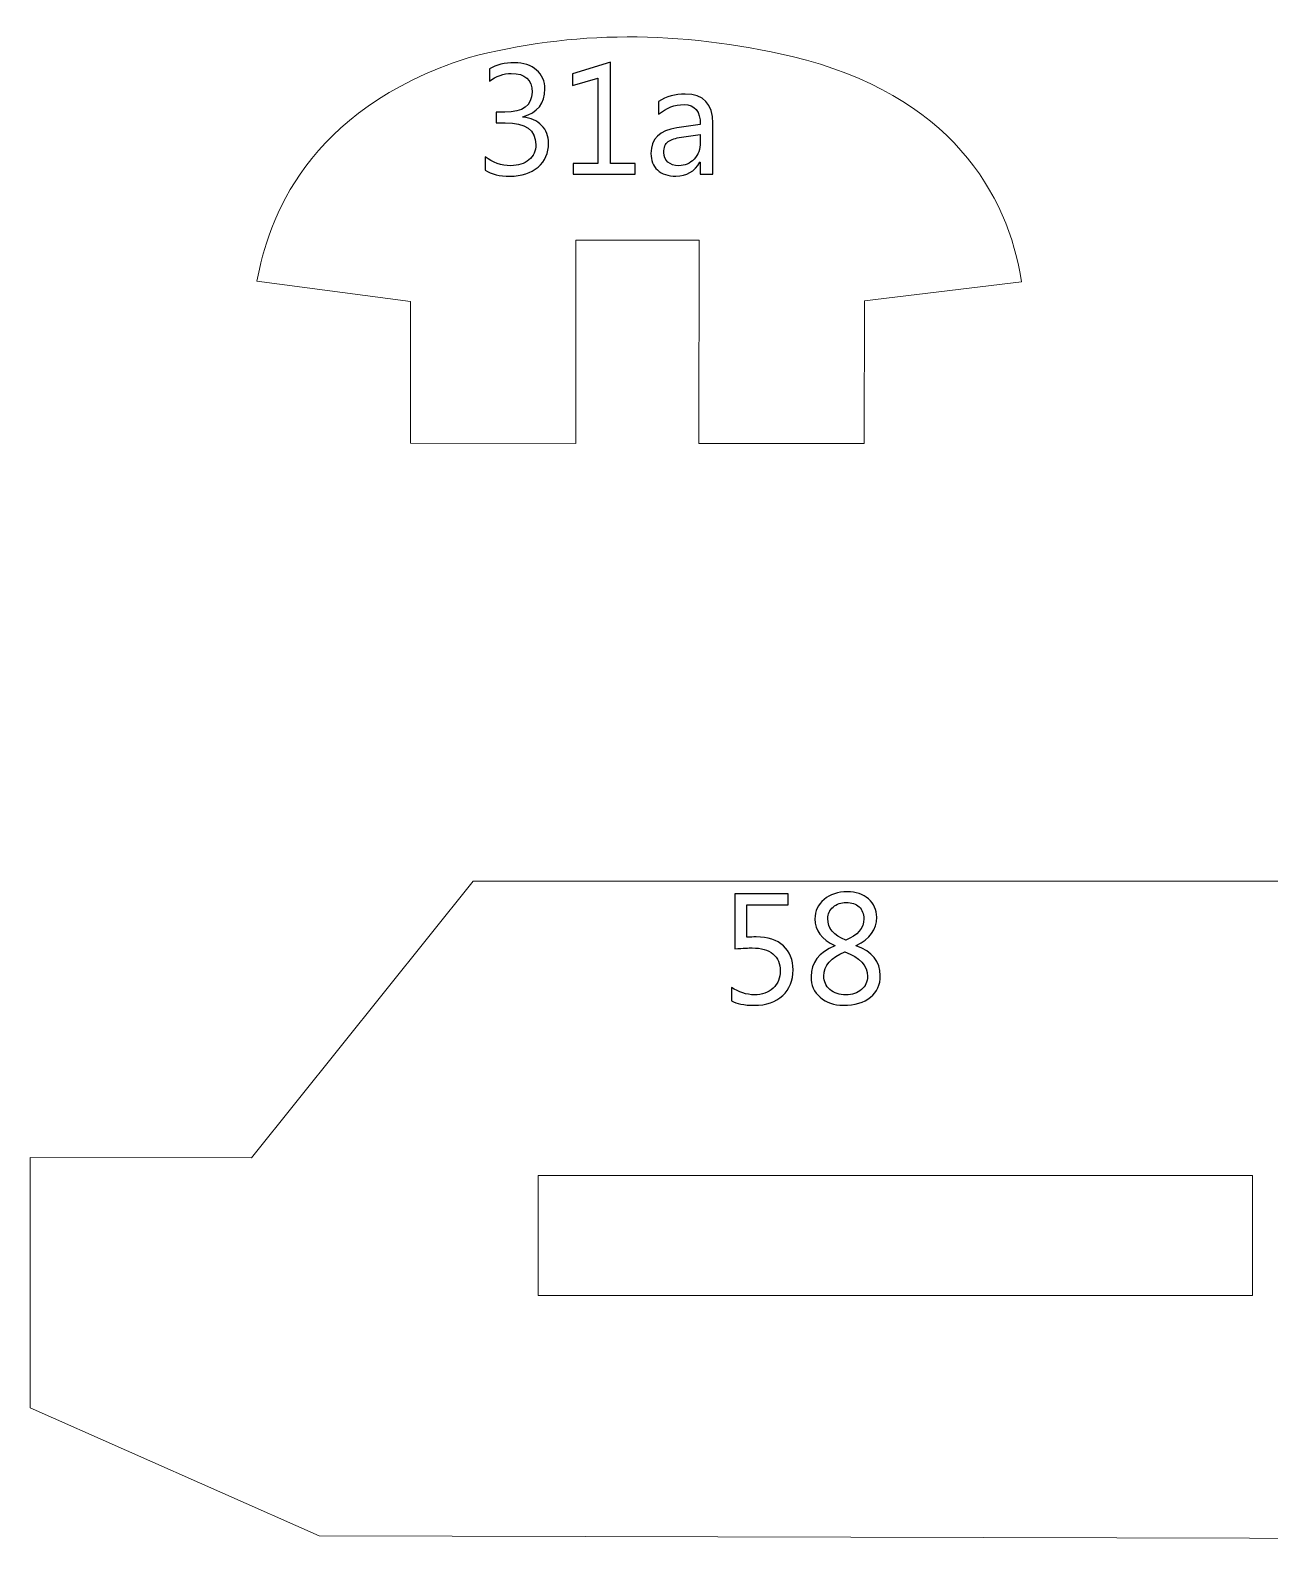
# Model space of a CAD drawing. Header units: centimetres. Extents: x -19.4 to 19.9, y -26.5 to 22.7.
# Drawn here: x -14.362 to -11.013, y -21.53 to -17.455 of the extents above; entities that cross this region are included whole.
import ezdxf

# ---------------------------------------------------------------- set-up
doc = ezdxf.new("R2010")
doc.units = ezdxf.units.CM
doc.header["$MEASUREMENT"] = 0
doc.layers.add('Camada 1', color=7, linetype='Continuous')

msp = doc.modelspace()

# ---------------------------------------------------------------- linework, layer by layer
at = {"layer": 'Camada 1', "color": 7, "lineweight": 9}
msp.add_lwpolyline([(-12.98995, -20.87278), (-11.05971, -20.87278), (-11.05971, -20.5483), (-12.98995, -20.5483), (-12.98995, -20.87278)], close=True, dxfattribs=at)
for points, knots in [([(-12.88737, -18.02204), (-12.88737, -18.02204), (-12.55493, -18.02204), (-12.55493, -18.02204), (-12.55493, -18.02204), (-12.55493, -18.02204), (-12.55515, -18.57146), (-12.55515, -18.57146), (-12.55515, -18.57146), (-12.55515, -18.57146), (-12.10846, -18.57134), (-12.10846, -18.57134), (-12.10846, -18.57134), (-12.10846, -18.57134), (-12.10816, -18.18593), (-12.10816, -18.18593), (-12.10816, -18.18593), (-12.10816, -18.18593), (-11.68338, -18.13441), (-11.68338, -18.13441), (-11.68338, -18.13441), (-11.72012, -17.89693), (-11.87628, -17.62865), (-12.30361, -17.5259), (-12.30361, -17.5259), (-12.60708, -17.45505), (-12.8964, -17.45482), (-13.17882, -17.52925), (-13.17882, -17.52925), (-13.61754, -17.6711), (-13.71925, -17.96745), (-13.74937, -18.13289), (-13.74937, -18.13289), (-13.74937, -18.13289), (-13.3349, -18.18803), (-13.3349, -18.18803), (-13.3349, -18.18803), (-13.3349, -18.18803), (-13.33484, -18.57068), (-13.33484, -18.57068), (-13.33484, -18.57068), (-13.33484, -18.57068), (-12.88733, -18.57142), (-12.88733, -18.57142), (-12.88733, -18.57142), (-12.88733, -18.57142), (-12.88737, -18.02204), (-12.88737, -18.02204)], [0, 0, 0, 0, 0.0769231, 0.0769231, 0.0769231, 0.0769231, 0.1538462, 0.1538462, 0.1538462, 0.1538462, 0.2307692, 0.2307692, 0.2307692, 0.2307692, 0.3076923, 0.3076923, 0.3076923, 0.3076923, 0.3846154, 0.3846154, 0.3846154, 0.3846154, 0.4615385, 0.4615385, 0.4615385, 0.4615385, 0.5384615, 0.5384615, 0.5384615, 0.5384615, 0.6153846, 0.6153846, 0.6153846, 0.6153846, 0.6923077, 0.6923077, 0.6923077, 0.6923077, 0.7692308, 0.7692308, 0.7692308, 0.7692308, 0.8461538, 0.8461538, 0.8461538, 0.8461538, 1, 1, 1, 1]), ([(-10.34863, -21.53004), (-10.34863, -21.53004), (-13.58085, -21.52204), (-13.58085, -21.52204), (-13.58085, -21.52204), (-13.58085, -21.52204), (-14.36219, -21.17614), (-14.36219, -21.17614), (-14.36219, -21.17614), (-14.36219, -21.17614), (-14.36197, -20.50017), (-14.36197, -20.50017), (-14.36197, -20.50017), (-14.36197, -20.50017), (-13.76387, -20.50093), (-13.76387, -20.50093), (-13.76387, -20.50093), (-13.76387, -20.50093), (-13.16497, -19.75342), (-13.16497, -19.75342), (-13.16497, -19.75342), (-13.16497, -19.75342), (-10.34863, -19.75342), (-10.34863, -19.75342), (-10.34863, -19.75342), (-10.34863, -19.75342), (-10.34863, -21.53004), (-10.34863, -21.53004)], [0, 0, 0, 0, 0.125, 0.125, 0.125, 0.125, 0.25, 0.25, 0.25, 0.25, 0.375, 0.375, 0.375, 0.375, 0.5, 0.5, 0.5, 0.5, 0.625, 0.625, 0.625, 0.625, 0.75, 0.75, 0.75, 0.75, 1, 1, 1, 1])]:
    msp.add_open_spline(points, degree=3, knots=knots, dxfattribs=at)
at = {"layer": 'Camada 1', "color": 7}
for points, knots in [([(-13.13272, -17.83315), (-13.13272, -17.83315), (-13.13272, -17.79675), (-13.13272, -17.79675), (-13.13272, -17.79675), (-13.11247, -17.81283), (-13.08954, -17.82088), (-13.06406, -17.82088), (-13.06406, -17.82088), (-13.04332, -17.82088), (-13.02681, -17.81573), (-13.01446, -17.80535), (-13.01446, -17.80535), (-13.00212, -17.79498), (-12.99598, -17.78101), (-12.99598, -17.76351), (-12.99598, -17.76351), (-12.99598, -17.72471), (-13.02349, -17.7053), (-13.07846, -17.7053), (-13.07846, -17.7053), (-13.07846, -17.7053), (-13.10308, -17.7053), (-13.10308, -17.7053), (-13.10308, -17.7053), (-13.10308, -17.7053), (-13.10308, -17.67652), (-13.10308, -17.67652), (-13.10308, -17.67652), (-13.10308, -17.67652), (-13.07966, -17.67652), (-13.07966, -17.67652), (-13.07966, -17.67652), (-13.03062, -17.67652), (-13.00614, -17.65831), (-13.00614, -17.62198), (-13.00614, -17.62198), (-13.00614, -17.58832), (-13.02484, -17.57153), (-13.06223, -17.57153), (-13.06223, -17.57153), (-13.08311, -17.57153), (-13.1028, -17.57858), (-13.12129, -17.5927), (-13.12129, -17.5927), (-13.12129, -17.5927), (-13.12129, -17.55968), (-13.12129, -17.55968), (-13.12129, -17.55968), (-13.10224, -17.54839), (-13.07973, -17.54274), (-13.05383, -17.54274), (-13.05383, -17.54274), (-13.02886, -17.54274), (-13.00889, -17.54937), (-12.99386, -17.56257), (-12.99386, -17.56257), (-12.9789, -17.57583), (-12.97142, -17.59277), (-12.97142, -17.61344), (-12.97142, -17.61344), (-12.97142, -17.65246), (-12.99125, -17.67758), (-13.03097, -17.68872), (-13.03097, -17.68872), (-13.03097, -17.68872), (-13.03097, -17.68957), (-13.03097, -17.68957), (-13.03097, -17.68957), (-13.00967, -17.69162), (-12.99273, -17.6991), (-12.98017, -17.71201), (-12.98017, -17.71201), (-12.96754, -17.72492), (-12.96126, -17.74101), (-12.96126, -17.76027), (-12.96126, -17.76027), (-12.96126, -17.78694), (-12.97079, -17.80839), (-12.98991, -17.82476), (-12.98991, -17.82476), (-13.00903, -17.84106), (-13.03422, -17.84924), (-13.06548, -17.84924), (-13.06548, -17.84924), (-13.09363, -17.84924), (-13.11606, -17.84388), (-13.13272, -17.83315)], [0, 0, 0, 0, 0.0434783, 0.0434783, 0.0434783, 0.0434783, 0.0869565, 0.0869565, 0.0869565, 0.0869565, 0.1304348, 0.1304348, 0.1304348, 0.1304348, 0.173913, 0.173913, 0.173913, 0.173913, 0.2173913, 0.2173913, 0.2173913, 0.2173913, 0.2608696, 0.2608696, 0.2608696, 0.2608696, 0.3043478, 0.3043478, 0.3043478, 0.3043478, 0.3478261, 0.3478261, 0.3478261, 0.3478261, 0.3913043, 0.3913043, 0.3913043, 0.3913043, 0.4347826, 0.4347826, 0.4347826, 0.4347826, 0.4782609, 0.4782609, 0.4782609, 0.4782609, 0.5217391, 0.5217391, 0.5217391, 0.5217391, 0.5652174, 0.5652174, 0.5652174, 0.5652174, 0.6086957, 0.6086957, 0.6086957, 0.6086957, 0.6521739, 0.6521739, 0.6521739, 0.6521739, 0.6956522, 0.6956522, 0.6956522, 0.6956522, 0.7391304, 0.7391304, 0.7391304, 0.7391304, 0.7826087, 0.7826087, 0.7826087, 0.7826087, 0.826087, 0.826087, 0.826087, 0.826087, 0.8695652, 0.8695652, 0.8695652, 0.8695652, 0.9130435, 0.9130435, 0.9130435, 0.9130435, 1, 1, 1, 1]), ([(-12.72758, -17.84416), (-12.72758, -17.84416), (-12.89522, -17.84416), (-12.89522, -17.84416), (-12.89522, -17.84416), (-12.89522, -17.84416), (-12.89522, -17.81453), (-12.89522, -17.81453), (-12.89522, -17.81453), (-12.89522, -17.81453), (-12.82834, -17.81453), (-12.82834, -17.81453), (-12.82834, -17.81453), (-12.82834, -17.81453), (-12.82834, -17.58409), (-12.82834, -17.58409), (-12.82834, -17.58409), (-12.82834, -17.58409), (-12.89692, -17.60455), (-12.89692, -17.60455), (-12.89692, -17.60455), (-12.89692, -17.60455), (-12.89692, -17.57238), (-12.89692, -17.57238), (-12.89692, -17.57238), (-12.89692, -17.57238), (-12.79447, -17.54105), (-12.79447, -17.54105), (-12.79447, -17.54105), (-12.79447, -17.54105), (-12.79447, -17.81453), (-12.79447, -17.81453), (-12.79447, -17.81453), (-12.79447, -17.81453), (-12.72758, -17.81453), (-12.72758, -17.81453), (-12.72758, -17.81453), (-12.72758, -17.81453), (-12.72758, -17.84416), (-12.72758, -17.84416)], [0, 0, 0, 0, 0.0909091, 0.0909091, 0.0909091, 0.0909091, 0.1818182, 0.1818182, 0.1818182, 0.1818182, 0.2727273, 0.2727273, 0.2727273, 0.2727273, 0.3636364, 0.3636364, 0.3636364, 0.3636364, 0.4545455, 0.4545455, 0.4545455, 0.4545455, 0.5454545, 0.5454545, 0.5454545, 0.5454545, 0.6363636, 0.6363636, 0.6363636, 0.6363636, 0.7272727, 0.7272727, 0.7272727, 0.7272727, 0.8181818, 0.8181818, 0.8181818, 0.8181818, 1, 1, 1, 1]), ([(-12.5176, -17.84416), (-12.5176, -17.84416), (-12.55147, -17.84416), (-12.55147, -17.84416), (-12.55147, -17.84416), (-12.55147, -17.84416), (-12.55147, -17.81107), (-12.55147, -17.81107), (-12.55147, -17.81107), (-12.55147, -17.81107), (-12.55232, -17.81107), (-12.55232, -17.81107), (-12.55232, -17.81107), (-12.56706, -17.83654), (-12.58872, -17.84924), (-12.61744, -17.84924), (-12.61744, -17.84924), (-12.63854, -17.84924), (-12.65505, -17.84367), (-12.66697, -17.83245), (-12.66697, -17.83245), (-12.6789, -17.8213), (-12.68482, -17.80648), (-12.68482, -17.788), (-12.68482, -17.788), (-12.68482, -17.74841), (-12.66154, -17.72534), (-12.61497, -17.71885), (-12.61497, -17.71885), (-12.61497, -17.71885), (-12.55147, -17.70996), (-12.55147, -17.70996), (-12.55147, -17.70996), (-12.55147, -17.67384), (-12.56601, -17.65577), (-12.59507, -17.65577), (-12.59507, -17.65577), (-12.62055, -17.65577), (-12.64355, -17.66452), (-12.66408, -17.68202), (-12.66408, -17.68202), (-12.66408, -17.68202), (-12.66408, -17.64731), (-12.66408, -17.64731), (-12.66408, -17.64731), (-12.64327, -17.63404), (-12.61935, -17.62741), (-12.59218, -17.62741), (-12.59218, -17.62741), (-12.54244, -17.62741), (-12.5176, -17.65373), (-12.5176, -17.70643), (-12.5176, -17.70643), (-12.5176, -17.70643), (-12.5176, -17.84416), (-12.5176, -17.84416)], [0, 0, 0, 0, 0.0666667, 0.0666667, 0.0666667, 0.0666667, 0.1333333, 0.1333333, 0.1333333, 0.1333333, 0.2, 0.2, 0.2, 0.2, 0.2666667, 0.2666667, 0.2666667, 0.2666667, 0.3333333, 0.3333333, 0.3333333, 0.3333333, 0.4, 0.4, 0.4, 0.4, 0.4666667, 0.4666667, 0.4666667, 0.4666667, 0.5333333, 0.5333333, 0.5333333, 0.5333333, 0.6, 0.6, 0.6, 0.6, 0.6666667, 0.6666667, 0.6666667, 0.6666667, 0.7333333, 0.7333333, 0.7333333, 0.7333333, 0.8, 0.8, 0.8, 0.8, 0.8666667, 0.8666667, 0.8666667, 0.8666667, 1, 1, 1, 1]), ([(-12.55147, -17.73705), (-12.55147, -17.73705), (-12.60255, -17.74411), (-12.60255, -17.74411), (-12.60255, -17.74411), (-12.61829, -17.7463), (-12.63014, -17.75025), (-12.63811, -17.75582), (-12.63811, -17.75582), (-12.64609, -17.76147), (-12.65011, -17.77135), (-12.65011, -17.7856), (-12.65011, -17.7856), (-12.65011, -17.79597), (-12.64644, -17.80444), (-12.63903, -17.811), (-12.63903, -17.811), (-12.63169, -17.81756), (-12.62182, -17.82088), (-12.60961, -17.82088), (-12.60961, -17.82088), (-12.59275, -17.82088), (-12.57885, -17.81495), (-12.56791, -17.80317), (-12.56791, -17.80317), (-12.55697, -17.79131), (-12.55147, -17.77636), (-12.55147, -17.75822), (-12.55147, -17.75822), (-12.55147, -17.75822), (-12.55147, -17.73705), (-12.55147, -17.73705)], [0, 0, 0, 0, 0.1111111, 0.1111111, 0.1111111, 0.1111111, 0.2222222, 0.2222222, 0.2222222, 0.2222222, 0.3333333, 0.3333333, 0.3333333, 0.3333333, 0.4444444, 0.4444444, 0.4444444, 0.4444444, 0.5555556, 0.5555556, 0.5555556, 0.5555556, 0.6666667, 0.6666667, 0.6666667, 0.6666667, 0.7777778, 0.7777778, 0.7777778, 0.7777778, 1, 1, 1, 1]), ([(-12.46724, -20.07654), (-12.46724, -20.07654), (-12.46724, -20.04056), (-12.46724, -20.04056), (-12.46724, -20.04056), (-12.44699, -20.05382), (-12.42639, -20.06046), (-12.40544, -20.06046), (-12.40544, -20.06046), (-12.38448, -20.06046), (-12.36762, -20.05453), (-12.35478, -20.04268), (-12.35478, -20.04268), (-12.342, -20.03089), (-12.33558, -20.01516), (-12.33558, -19.99561), (-12.33558, -19.99561), (-12.33558, -19.97621), (-12.34215, -19.96104), (-12.3552, -19.95018), (-12.3552, -19.95018), (-12.36832, -19.93931), (-12.38702, -19.93388), (-12.41143, -19.93388), (-12.41143, -19.93388), (-12.41969, -19.93388), (-12.43521, -19.93472), (-12.45793, -19.93635), (-12.45793, -19.93635), (-12.45793, -19.93635), (-12.45793, -19.7874), (-12.45793, -19.7874), (-12.45793, -19.7874), (-12.45793, -19.7874), (-12.31442, -19.7874), (-12.31442, -19.7874), (-12.31442, -19.7874), (-12.31442, -19.7874), (-12.31442, -19.81788), (-12.31442, -19.81788), (-12.31442, -19.81788), (-12.31442, -19.81788), (-12.42576, -19.81788), (-12.42576, -19.81788), (-12.42576, -19.81788), (-12.42576, -19.81788), (-12.42576, -19.90509), (-12.42576, -19.90509), (-12.42576, -19.90509), (-12.41665, -19.90453), (-12.40826, -19.90424), (-12.4005, -19.90424), (-12.4005, -19.90424), (-12.36882, -19.90424), (-12.34426, -19.91222), (-12.32691, -19.92809), (-12.32691, -19.92809), (-12.30955, -19.94397), (-12.30087, -19.96577), (-12.30087, -19.99343), (-12.30087, -19.99343), (-12.30087, -20.02207), (-12.31018, -20.04515), (-12.32888, -20.06257), (-12.32888, -20.06257), (-12.34758, -20.08007), (-12.37326, -20.08882), (-12.40579, -20.08882), (-12.40579, -20.08882), (-12.43323, -20.08882), (-12.4537, -20.08473), (-12.46724, -20.07654)], [0, 0, 0, 0, 0.0526316, 0.0526316, 0.0526316, 0.0526316, 0.1052632, 0.1052632, 0.1052632, 0.1052632, 0.1578947, 0.1578947, 0.1578947, 0.1578947, 0.2105263, 0.2105263, 0.2105263, 0.2105263, 0.2631579, 0.2631579, 0.2631579, 0.2631579, 0.3157895, 0.3157895, 0.3157895, 0.3157895, 0.3684211, 0.3684211, 0.3684211, 0.3684211, 0.4210526, 0.4210526, 0.4210526, 0.4210526, 0.4736842, 0.4736842, 0.4736842, 0.4736842, 0.5263158, 0.5263158, 0.5263158, 0.5263158, 0.5789474, 0.5789474, 0.5789474, 0.5789474, 0.6315789, 0.6315789, 0.6315789, 0.6315789, 0.6842105, 0.6842105, 0.6842105, 0.6842105, 0.7368421, 0.7368421, 0.7368421, 0.7368421, 0.7894737, 0.7894737, 0.7894737, 0.7894737, 0.8421053, 0.8421053, 0.8421053, 0.8421053, 0.8947368, 0.8947368, 0.8947368, 0.8947368, 1, 1, 1, 1]), ([(-12.18826, -19.92837), (-12.18826, -19.92837), (-12.18826, -19.92753), (-12.18826, -19.92753), (-12.18826, -19.92753), (-12.22382, -19.91102), (-12.2416, -19.88703), (-12.2416, -19.85556), (-12.2416, -19.85556), (-12.2416, -19.83418), (-12.23349, -19.81661), (-12.21719, -19.80292), (-12.21719, -19.80292), (-12.20089, -19.78917), (-12.17994, -19.78232), (-12.15425, -19.78232), (-12.15425, -19.78232), (-12.13111, -19.78232), (-12.11206, -19.78874), (-12.09717, -19.80158), (-12.09717, -19.80158), (-12.08229, -19.81443), (-12.07481, -19.83086), (-12.07481, -19.85097), (-12.07481, -19.85097), (-12.07481, -19.88385), (-12.09315, -19.90932), (-12.12984, -19.92753), (-12.12984, -19.92753), (-12.12984, -19.92753), (-12.12984, -19.92837), (-12.12984, -19.92837), (-12.12984, -19.92837), (-12.08666, -19.94383), (-12.06507, -19.97057), (-12.06507, -20.0086), (-12.06507, -20.0086), (-12.06507, -20.03315), (-12.07389, -20.05262), (-12.09153, -20.06709), (-12.09153, -20.06709), (-12.1091, -20.08155), (-12.13365, -20.08882), (-12.16505, -20.08882), (-12.16505, -20.08882), (-12.19038, -20.08882), (-12.21119, -20.08162), (-12.22763, -20.0673), (-12.22763, -20.0673), (-12.244, -20.05298), (-12.25219, -20.03435), (-12.25219, -20.01149), (-12.25219, -20.01149), (-12.25219, -19.97346), (-12.23088, -19.94573), (-12.18826, -19.92837)], [0, 0, 0, 0, 0.0666667, 0.0666667, 0.0666667, 0.0666667, 0.1333333, 0.1333333, 0.1333333, 0.1333333, 0.2, 0.2, 0.2, 0.2, 0.2666667, 0.2666667, 0.2666667, 0.2666667, 0.3333333, 0.3333333, 0.3333333, 0.3333333, 0.4, 0.4, 0.4, 0.4, 0.4666667, 0.4666667, 0.4666667, 0.4666667, 0.5333333, 0.5333333, 0.5333333, 0.5333333, 0.6, 0.6, 0.6, 0.6, 0.6666667, 0.6666667, 0.6666667, 0.6666667, 0.7333333, 0.7333333, 0.7333333, 0.7333333, 0.8, 0.8, 0.8, 0.8, 0.8666667, 0.8666667, 0.8666667, 0.8666667, 1, 1, 1, 1]), ([(-12.10952, -19.85521), (-12.10952, -19.84152), (-12.11382, -19.83079), (-12.12236, -19.82289), (-12.12236, -19.82289), (-12.1309, -19.81506), (-12.14261, -19.81111), (-12.15736, -19.81111), (-12.15736, -19.81111), (-12.17119, -19.81111), (-12.1829, -19.8152), (-12.1925, -19.82346), (-12.1925, -19.82346), (-12.20209, -19.83164), (-12.20689, -19.84208), (-12.20689, -19.85478), (-12.20689, -19.85478), (-12.20689, -19.88061), (-12.1908, -19.90001), (-12.15863, -19.91313), (-12.15863, -19.91313), (-12.12589, -19.89959), (-12.10952, -19.88033), (-12.10952, -19.85521)], [0, 0, 0, 0, 0.1428571, 0.1428571, 0.1428571, 0.1428571, 0.2857143, 0.2857143, 0.2857143, 0.2857143, 0.4285714, 0.4285714, 0.4285714, 0.4285714, 0.5714286, 0.5714286, 0.5714286, 0.5714286, 0.7142857, 0.7142857, 0.7142857, 0.7142857, 1, 1, 1, 1]), ([(-12.16089, -19.94446), (-12.19863, -19.95949), (-12.21747, -19.98136), (-12.21747, -20.00994), (-12.21747, -20.00994), (-12.21747, -20.02468), (-12.21197, -20.03682), (-12.20103, -20.04627), (-12.20103, -20.04627), (-12.1901, -20.05573), (-12.1757, -20.06046), (-12.15778, -20.06046), (-12.15778, -20.06046), (-12.14071, -20.06046), (-12.12681, -20.0558), (-12.11601, -20.04649), (-12.11601, -20.04649), (-12.10522, -20.03717), (-12.09978, -20.02539), (-12.09978, -20.01114), (-12.09978, -20.01114), (-12.09978, -19.98136), (-12.12017, -19.95907), (-12.16089, -19.94446)], [0, 0, 0, 0, 0.1428571, 0.1428571, 0.1428571, 0.1428571, 0.2857143, 0.2857143, 0.2857143, 0.2857143, 0.4285714, 0.4285714, 0.4285714, 0.4285714, 0.5714286, 0.5714286, 0.5714286, 0.5714286, 0.7142857, 0.7142857, 0.7142857, 0.7142857, 1, 1, 1, 1])]:
    msp.add_open_spline(points, degree=3, knots=knots, dxfattribs=at)
at = {"layer": 'Camada 1', "color": 250, "lineweight": 9}
for points, knots in [([(-13.13272, -17.83315), (-13.13272, -17.83315), (-13.13272, -17.79675), (-13.13272, -17.79675), (-13.13272, -17.79675), (-13.11247, -17.81283), (-13.08954, -17.82088), (-13.06406, -17.82088), (-13.06406, -17.82088), (-13.04332, -17.82088), (-13.02681, -17.81573), (-13.01446, -17.80535), (-13.01446, -17.80535), (-13.00212, -17.79498), (-12.99598, -17.78101), (-12.99598, -17.76351), (-12.99598, -17.76351), (-12.99598, -17.72471), (-13.02349, -17.7053), (-13.07846, -17.7053), (-13.07846, -17.7053), (-13.07846, -17.7053), (-13.10308, -17.7053), (-13.10308, -17.7053), (-13.10308, -17.7053), (-13.10308, -17.7053), (-13.10308, -17.67652), (-13.10308, -17.67652), (-13.10308, -17.67652), (-13.10308, -17.67652), (-13.07966, -17.67652), (-13.07966, -17.67652), (-13.07966, -17.67652), (-13.03062, -17.67652), (-13.00614, -17.65831), (-13.00614, -17.62198), (-13.00614, -17.62198), (-13.00614, -17.58832), (-13.02484, -17.57153), (-13.06223, -17.57153), (-13.06223, -17.57153), (-13.08311, -17.57153), (-13.1028, -17.57858), (-13.12129, -17.5927), (-13.12129, -17.5927), (-13.12129, -17.5927), (-13.12129, -17.55968), (-13.12129, -17.55968), (-13.12129, -17.55968), (-13.10224, -17.54839), (-13.07973, -17.54274), (-13.05383, -17.54274), (-13.05383, -17.54274), (-13.02886, -17.54274), (-13.00889, -17.54937), (-12.99386, -17.56257), (-12.99386, -17.56257), (-12.9789, -17.57583), (-12.97142, -17.59277), (-12.97142, -17.61344), (-12.97142, -17.61344), (-12.97142, -17.65246), (-12.99125, -17.67758), (-13.03097, -17.68872), (-13.03097, -17.68872), (-13.03097, -17.68872), (-13.03097, -17.68957), (-13.03097, -17.68957), (-13.03097, -17.68957), (-13.00967, -17.69162), (-12.99273, -17.6991), (-12.98017, -17.71201), (-12.98017, -17.71201), (-12.96754, -17.72492), (-12.96126, -17.74101), (-12.96126, -17.76027), (-12.96126, -17.76027), (-12.96126, -17.78694), (-12.97079, -17.80839), (-12.98991, -17.82476), (-12.98991, -17.82476), (-13.00903, -17.84106), (-13.03422, -17.84924), (-13.06548, -17.84924), (-13.06548, -17.84924), (-13.09363, -17.84924), (-13.11606, -17.84388), (-13.13272, -17.83315)], [0, 0, 0, 0, 0.0434783, 0.0434783, 0.0434783, 0.0434783, 0.0869565, 0.0869565, 0.0869565, 0.0869565, 0.1304348, 0.1304348, 0.1304348, 0.1304348, 0.173913, 0.173913, 0.173913, 0.173913, 0.2173913, 0.2173913, 0.2173913, 0.2173913, 0.2608696, 0.2608696, 0.2608696, 0.2608696, 0.3043478, 0.3043478, 0.3043478, 0.3043478, 0.3478261, 0.3478261, 0.3478261, 0.3478261, 0.3913043, 0.3913043, 0.3913043, 0.3913043, 0.4347826, 0.4347826, 0.4347826, 0.4347826, 0.4782609, 0.4782609, 0.4782609, 0.4782609, 0.5217391, 0.5217391, 0.5217391, 0.5217391, 0.5652174, 0.5652174, 0.5652174, 0.5652174, 0.6086957, 0.6086957, 0.6086957, 0.6086957, 0.6521739, 0.6521739, 0.6521739, 0.6521739, 0.6956522, 0.6956522, 0.6956522, 0.6956522, 0.7391304, 0.7391304, 0.7391304, 0.7391304, 0.7826087, 0.7826087, 0.7826087, 0.7826087, 0.826087, 0.826087, 0.826087, 0.826087, 0.8695652, 0.8695652, 0.8695652, 0.8695652, 0.9130435, 0.9130435, 0.9130435, 0.9130435, 1, 1, 1, 1]), ([(-12.72758, -17.84416), (-12.72758, -17.84416), (-12.89522, -17.84416), (-12.89522, -17.84416), (-12.89522, -17.84416), (-12.89522, -17.84416), (-12.89522, -17.81453), (-12.89522, -17.81453), (-12.89522, -17.81453), (-12.89522, -17.81453), (-12.82834, -17.81453), (-12.82834, -17.81453), (-12.82834, -17.81453), (-12.82834, -17.81453), (-12.82834, -17.58409), (-12.82834, -17.58409), (-12.82834, -17.58409), (-12.82834, -17.58409), (-12.89692, -17.60455), (-12.89692, -17.60455), (-12.89692, -17.60455), (-12.89692, -17.60455), (-12.89692, -17.57238), (-12.89692, -17.57238), (-12.89692, -17.57238), (-12.89692, -17.57238), (-12.79447, -17.54105), (-12.79447, -17.54105), (-12.79447, -17.54105), (-12.79447, -17.54105), (-12.79447, -17.81453), (-12.79447, -17.81453), (-12.79447, -17.81453), (-12.79447, -17.81453), (-12.72758, -17.81453), (-12.72758, -17.81453), (-12.72758, -17.81453), (-12.72758, -17.81453), (-12.72758, -17.84416), (-12.72758, -17.84416)], [0, 0, 0, 0, 0.0909091, 0.0909091, 0.0909091, 0.0909091, 0.1818182, 0.1818182, 0.1818182, 0.1818182, 0.2727273, 0.2727273, 0.2727273, 0.2727273, 0.3636364, 0.3636364, 0.3636364, 0.3636364, 0.4545455, 0.4545455, 0.4545455, 0.4545455, 0.5454545, 0.5454545, 0.5454545, 0.5454545, 0.6363636, 0.6363636, 0.6363636, 0.6363636, 0.7272727, 0.7272727, 0.7272727, 0.7272727, 0.8181818, 0.8181818, 0.8181818, 0.8181818, 1, 1, 1, 1]), ([(-12.5176, -17.84416), (-12.5176, -17.84416), (-12.55147, -17.84416), (-12.55147, -17.84416), (-12.55147, -17.84416), (-12.55147, -17.84416), (-12.55147, -17.81107), (-12.55147, -17.81107), (-12.55147, -17.81107), (-12.55147, -17.81107), (-12.55232, -17.81107), (-12.55232, -17.81107), (-12.55232, -17.81107), (-12.56706, -17.83654), (-12.58872, -17.84924), (-12.61744, -17.84924), (-12.61744, -17.84924), (-12.63854, -17.84924), (-12.65505, -17.84367), (-12.66697, -17.83245), (-12.66697, -17.83245), (-12.6789, -17.8213), (-12.68482, -17.80648), (-12.68482, -17.788), (-12.68482, -17.788), (-12.68482, -17.74841), (-12.66154, -17.72534), (-12.61497, -17.71885), (-12.61497, -17.71885), (-12.61497, -17.71885), (-12.55147, -17.70996), (-12.55147, -17.70996), (-12.55147, -17.70996), (-12.55147, -17.67384), (-12.56601, -17.65577), (-12.59507, -17.65577), (-12.59507, -17.65577), (-12.62055, -17.65577), (-12.64355, -17.66452), (-12.66408, -17.68202), (-12.66408, -17.68202), (-12.66408, -17.68202), (-12.66408, -17.64731), (-12.66408, -17.64731), (-12.66408, -17.64731), (-12.64327, -17.63404), (-12.61935, -17.62741), (-12.59218, -17.62741), (-12.59218, -17.62741), (-12.54244, -17.62741), (-12.5176, -17.65373), (-12.5176, -17.70643), (-12.5176, -17.70643), (-12.5176, -17.70643), (-12.5176, -17.84416), (-12.5176, -17.84416)], [0, 0, 0, 0, 0.0666667, 0.0666667, 0.0666667, 0.0666667, 0.1333333, 0.1333333, 0.1333333, 0.1333333, 0.2, 0.2, 0.2, 0.2, 0.2666667, 0.2666667, 0.2666667, 0.2666667, 0.3333333, 0.3333333, 0.3333333, 0.3333333, 0.4, 0.4, 0.4, 0.4, 0.4666667, 0.4666667, 0.4666667, 0.4666667, 0.5333333, 0.5333333, 0.5333333, 0.5333333, 0.6, 0.6, 0.6, 0.6, 0.6666667, 0.6666667, 0.6666667, 0.6666667, 0.7333333, 0.7333333, 0.7333333, 0.7333333, 0.8, 0.8, 0.8, 0.8, 0.8666667, 0.8666667, 0.8666667, 0.8666667, 1, 1, 1, 1]), ([(-12.55147, -17.73705), (-12.55147, -17.73705), (-12.60255, -17.74411), (-12.60255, -17.74411), (-12.60255, -17.74411), (-12.61829, -17.7463), (-12.63014, -17.75025), (-12.63811, -17.75582), (-12.63811, -17.75582), (-12.64609, -17.76147), (-12.65011, -17.77135), (-12.65011, -17.7856), (-12.65011, -17.7856), (-12.65011, -17.79597), (-12.64644, -17.80444), (-12.63903, -17.811), (-12.63903, -17.811), (-12.63169, -17.81756), (-12.62182, -17.82088), (-12.60961, -17.82088), (-12.60961, -17.82088), (-12.59275, -17.82088), (-12.57885, -17.81495), (-12.56791, -17.80317), (-12.56791, -17.80317), (-12.55697, -17.79131), (-12.55147, -17.77636), (-12.55147, -17.75822), (-12.55147, -17.75822), (-12.55147, -17.75822), (-12.55147, -17.73705), (-12.55147, -17.73705)], [0, 0, 0, 0, 0.1111111, 0.1111111, 0.1111111, 0.1111111, 0.2222222, 0.2222222, 0.2222222, 0.2222222, 0.3333333, 0.3333333, 0.3333333, 0.3333333, 0.4444444, 0.4444444, 0.4444444, 0.4444444, 0.5555556, 0.5555556, 0.5555556, 0.5555556, 0.6666667, 0.6666667, 0.6666667, 0.6666667, 0.7777778, 0.7777778, 0.7777778, 0.7777778, 1, 1, 1, 1]), ([(-12.46724, -20.07654), (-12.46724, -20.07654), (-12.46724, -20.04056), (-12.46724, -20.04056), (-12.46724, -20.04056), (-12.44699, -20.05382), (-12.42639, -20.06046), (-12.40544, -20.06046), (-12.40544, -20.06046), (-12.38448, -20.06046), (-12.36762, -20.05453), (-12.35478, -20.04268), (-12.35478, -20.04268), (-12.342, -20.03089), (-12.33558, -20.01516), (-12.33558, -19.99561), (-12.33558, -19.99561), (-12.33558, -19.97621), (-12.34215, -19.96104), (-12.3552, -19.95018), (-12.3552, -19.95018), (-12.36832, -19.93931), (-12.38702, -19.93388), (-12.41143, -19.93388), (-12.41143, -19.93388), (-12.41969, -19.93388), (-12.43521, -19.93472), (-12.45793, -19.93635), (-12.45793, -19.93635), (-12.45793, -19.93635), (-12.45793, -19.7874), (-12.45793, -19.7874), (-12.45793, -19.7874), (-12.45793, -19.7874), (-12.31442, -19.7874), (-12.31442, -19.7874), (-12.31442, -19.7874), (-12.31442, -19.7874), (-12.31442, -19.81788), (-12.31442, -19.81788), (-12.31442, -19.81788), (-12.31442, -19.81788), (-12.42576, -19.81788), (-12.42576, -19.81788), (-12.42576, -19.81788), (-12.42576, -19.81788), (-12.42576, -19.90509), (-12.42576, -19.90509), (-12.42576, -19.90509), (-12.41665, -19.90453), (-12.40826, -19.90424), (-12.4005, -19.90424), (-12.4005, -19.90424), (-12.36882, -19.90424), (-12.34426, -19.91222), (-12.32691, -19.92809), (-12.32691, -19.92809), (-12.30955, -19.94397), (-12.30087, -19.96577), (-12.30087, -19.99343), (-12.30087, -19.99343), (-12.30087, -20.02207), (-12.31018, -20.04515), (-12.32888, -20.06257), (-12.32888, -20.06257), (-12.34758, -20.08007), (-12.37326, -20.08882), (-12.40579, -20.08882), (-12.40579, -20.08882), (-12.43323, -20.08882), (-12.4537, -20.08473), (-12.46724, -20.07654)], [0, 0, 0, 0, 0.0526316, 0.0526316, 0.0526316, 0.0526316, 0.1052632, 0.1052632, 0.1052632, 0.1052632, 0.1578947, 0.1578947, 0.1578947, 0.1578947, 0.2105263, 0.2105263, 0.2105263, 0.2105263, 0.2631579, 0.2631579, 0.2631579, 0.2631579, 0.3157895, 0.3157895, 0.3157895, 0.3157895, 0.3684211, 0.3684211, 0.3684211, 0.3684211, 0.4210526, 0.4210526, 0.4210526, 0.4210526, 0.4736842, 0.4736842, 0.4736842, 0.4736842, 0.5263158, 0.5263158, 0.5263158, 0.5263158, 0.5789474, 0.5789474, 0.5789474, 0.5789474, 0.6315789, 0.6315789, 0.6315789, 0.6315789, 0.6842105, 0.6842105, 0.6842105, 0.6842105, 0.7368421, 0.7368421, 0.7368421, 0.7368421, 0.7894737, 0.7894737, 0.7894737, 0.7894737, 0.8421053, 0.8421053, 0.8421053, 0.8421053, 0.8947368, 0.8947368, 0.8947368, 0.8947368, 1, 1, 1, 1]), ([(-12.18826, -19.92837), (-12.18826, -19.92837), (-12.18826, -19.92753), (-12.18826, -19.92753), (-12.18826, -19.92753), (-12.22382, -19.91102), (-12.2416, -19.88703), (-12.2416, -19.85556), (-12.2416, -19.85556), (-12.2416, -19.83418), (-12.23349, -19.81661), (-12.21719, -19.80292), (-12.21719, -19.80292), (-12.20089, -19.78917), (-12.17994, -19.78232), (-12.15425, -19.78232), (-12.15425, -19.78232), (-12.13111, -19.78232), (-12.11206, -19.78874), (-12.09717, -19.80158), (-12.09717, -19.80158), (-12.08229, -19.81443), (-12.07481, -19.83086), (-12.07481, -19.85097), (-12.07481, -19.85097), (-12.07481, -19.88385), (-12.09315, -19.90932), (-12.12984, -19.92753), (-12.12984, -19.92753), (-12.12984, -19.92753), (-12.12984, -19.92837), (-12.12984, -19.92837), (-12.12984, -19.92837), (-12.08666, -19.94383), (-12.06507, -19.97057), (-12.06507, -20.0086), (-12.06507, -20.0086), (-12.06507, -20.03315), (-12.07389, -20.05262), (-12.09153, -20.06709), (-12.09153, -20.06709), (-12.1091, -20.08155), (-12.13365, -20.08882), (-12.16505, -20.08882), (-12.16505, -20.08882), (-12.19038, -20.08882), (-12.21119, -20.08162), (-12.22763, -20.0673), (-12.22763, -20.0673), (-12.244, -20.05298), (-12.25219, -20.03435), (-12.25219, -20.01149), (-12.25219, -20.01149), (-12.25219, -19.97346), (-12.23088, -19.94573), (-12.18826, -19.92837)], [0, 0, 0, 0, 0.0666667, 0.0666667, 0.0666667, 0.0666667, 0.1333333, 0.1333333, 0.1333333, 0.1333333, 0.2, 0.2, 0.2, 0.2, 0.2666667, 0.2666667, 0.2666667, 0.2666667, 0.3333333, 0.3333333, 0.3333333, 0.3333333, 0.4, 0.4, 0.4, 0.4, 0.4666667, 0.4666667, 0.4666667, 0.4666667, 0.5333333, 0.5333333, 0.5333333, 0.5333333, 0.6, 0.6, 0.6, 0.6, 0.6666667, 0.6666667, 0.6666667, 0.6666667, 0.7333333, 0.7333333, 0.7333333, 0.7333333, 0.8, 0.8, 0.8, 0.8, 0.8666667, 0.8666667, 0.8666667, 0.8666667, 1, 1, 1, 1]), ([(-12.10952, -19.85521), (-12.10952, -19.84152), (-12.11382, -19.83079), (-12.12236, -19.82289), (-12.12236, -19.82289), (-12.1309, -19.81506), (-12.14261, -19.81111), (-12.15736, -19.81111), (-12.15736, -19.81111), (-12.17119, -19.81111), (-12.1829, -19.8152), (-12.1925, -19.82346), (-12.1925, -19.82346), (-12.20209, -19.83164), (-12.20689, -19.84208), (-12.20689, -19.85478), (-12.20689, -19.85478), (-12.20689, -19.88061), (-12.1908, -19.90001), (-12.15863, -19.91313), (-12.15863, -19.91313), (-12.12589, -19.89959), (-12.10952, -19.88033), (-12.10952, -19.85521)], [0, 0, 0, 0, 0.1428571, 0.1428571, 0.1428571, 0.1428571, 0.2857143, 0.2857143, 0.2857143, 0.2857143, 0.4285714, 0.4285714, 0.4285714, 0.4285714, 0.5714286, 0.5714286, 0.5714286, 0.5714286, 0.7142857, 0.7142857, 0.7142857, 0.7142857, 1, 1, 1, 1]), ([(-12.16089, -19.94446), (-12.19863, -19.95949), (-12.21747, -19.98136), (-12.21747, -20.00994), (-12.21747, -20.00994), (-12.21747, -20.02468), (-12.21197, -20.03682), (-12.20103, -20.04627), (-12.20103, -20.04627), (-12.1901, -20.05573), (-12.1757, -20.06046), (-12.15778, -20.06046), (-12.15778, -20.06046), (-12.14071, -20.06046), (-12.12681, -20.0558), (-12.11601, -20.04649), (-12.11601, -20.04649), (-12.10522, -20.03717), (-12.09978, -20.02539), (-12.09978, -20.01114), (-12.09978, -20.01114), (-12.09978, -19.98136), (-12.12017, -19.95907), (-12.16089, -19.94446)], [0, 0, 0, 0, 0.1428571, 0.1428571, 0.1428571, 0.1428571, 0.2857143, 0.2857143, 0.2857143, 0.2857143, 0.4285714, 0.4285714, 0.4285714, 0.4285714, 0.5714286, 0.5714286, 0.5714286, 0.5714286, 0.7142857, 0.7142857, 0.7142857, 0.7142857, 1, 1, 1, 1])]:
    msp.add_open_spline(points, degree=3, knots=knots, dxfattribs=at)

doc.saveas('drawing.dxf')
